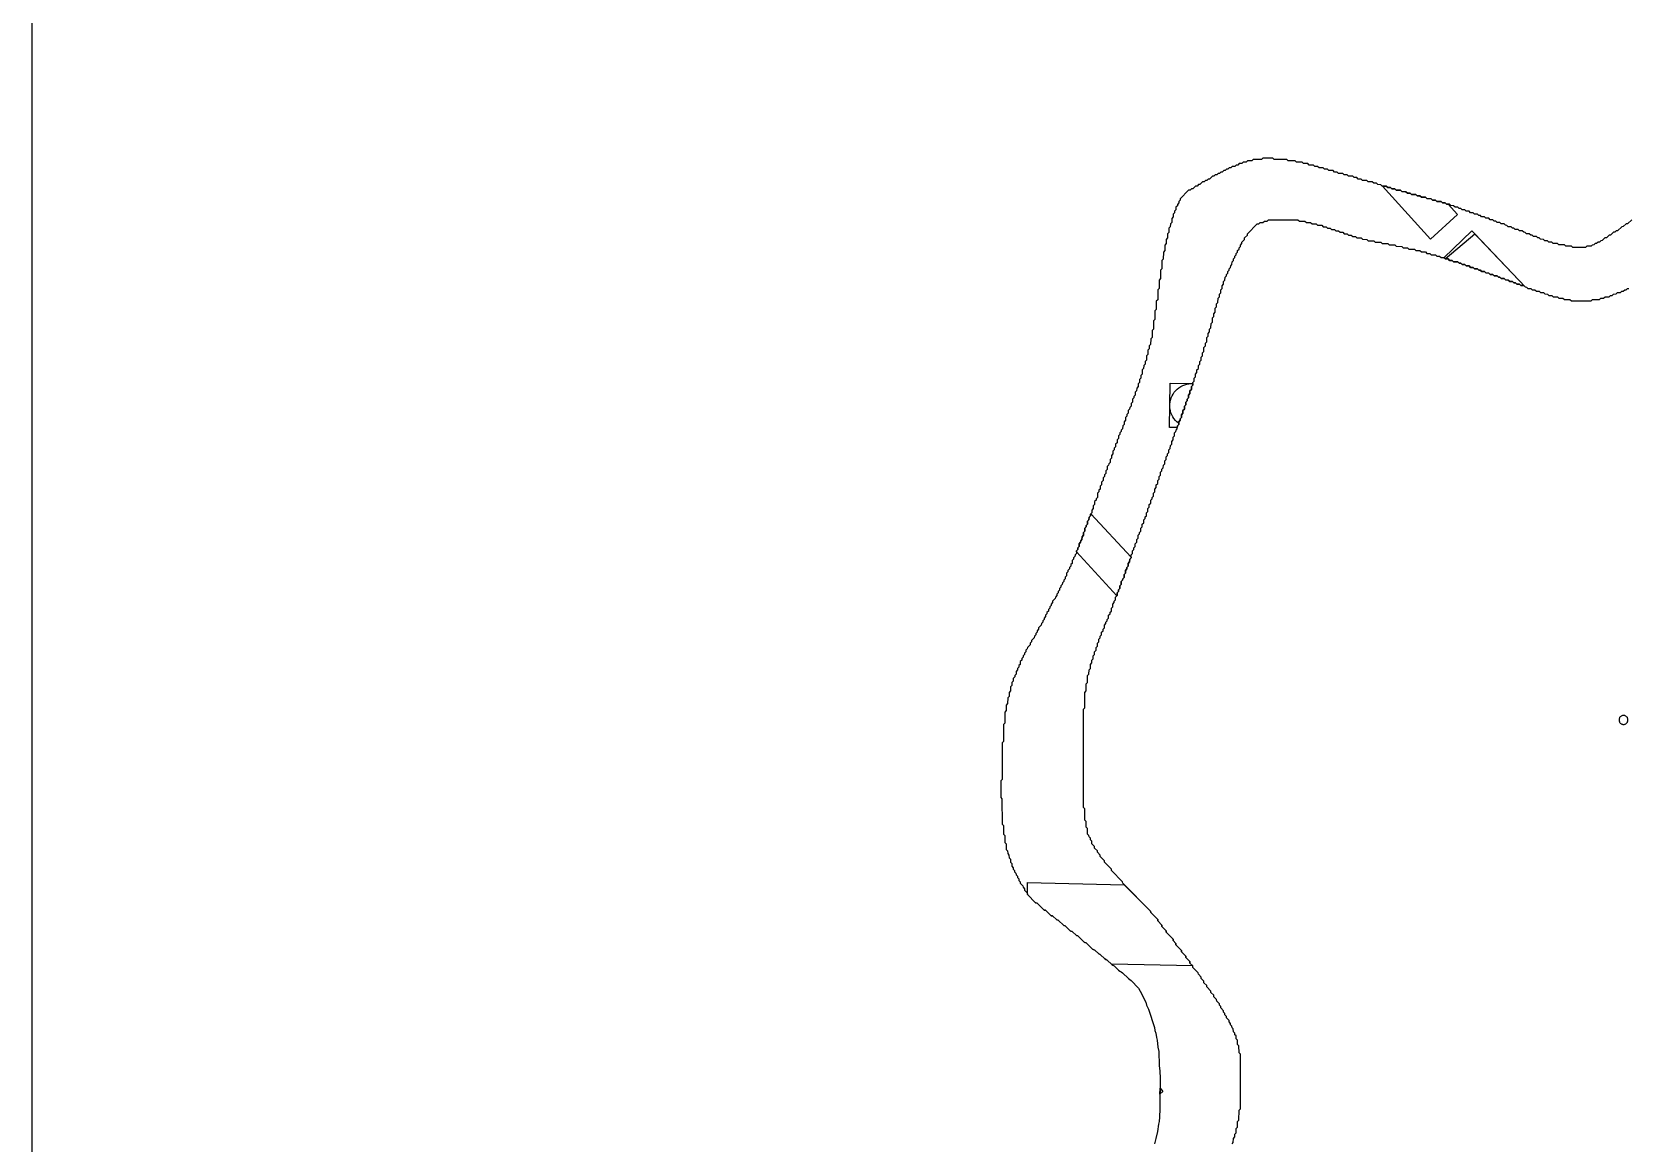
# Model space of a CAD drawing. Header units: millimetres. Extents: x 0 to 1219, y 0 to 1240.
# Drawn here: x 0 to 569, y 424 to 820 of the extents above; entities that cross this region are included whole.
import ezdxf

# ---------------------------------------------------------------- set-up
doc = ezdxf.new("R2010")
doc.units = ezdxf.units.MM
for name, color, linetype in [('CUT_DOWEL_3.2', 2, 'Continuous'), ('CUT_OUTER', 1, 'Continuous'), ('ENGRAVE_BLDG_BOX', 5, 'Continuous'), ('ENGRAVE_BLDG_FOOTPRINT', 8, 'Continuous'), ('ENGRAVE_NEXT', 3, 'Continuous'), ('SHEET_EDGE', 7, 'Continuous')]:
    doc.layers.add(name, color=color, linetype=linetype)

msp = doc.modelspace()

# ---------------------------------------------------------------- linework, layer by layer
at = {"layer": 'CUT_DOWEL_3.2'}
msp.add_lwpolyline([(569.18, 574.69), (569.17, 574.9), (569.13, 575.1), (569.06, 575.3), (568.97, 575.49), (568.85, 575.66), (568.71, 575.82), (568.55, 575.96), (568.38, 576.07), (568.19, 576.17), (568, 576.23), (567.79, 576.27), (567.58, 576.29), (567.37, 576.27), (567.17, 576.23), (566.97, 576.17), (566.78, 576.07), (566.61, 575.96), (566.45, 575.82), (566.31, 575.66), (566.2, 575.49), (566.1, 575.3), (566.04, 575.1), (565.99, 574.9), (565.98, 574.69), (565.99, 574.48), (566.04, 574.27), (566.1, 574.07), (566.2, 573.89), (566.31, 573.71), (566.45, 573.56), (566.61, 573.42), (566.78, 573.3), (566.97, 573.21), (567.17, 573.14), (567.37, 573.1), (567.58, 573.09), (567.79, 573.1), (568, 573.14), (568.19, 573.21), (568.38, 573.3), (568.55, 573.42), (568.71, 573.56), (568.85, 573.71), (568.97, 573.89), (569.06, 574.07), (569.13, 574.27), (569.17, 574.48), (569.18, 574.69)], close=True, dxfattribs=at)
at = {"layer": 'CUT_OUTER'}
msp.add_lwpolyline([(570.5, 753.02), (569, 751.54), (568.5, 751.52), (567.5, 750.54), (567, 750.52), (565.5, 749.04), (565, 749.02), (564.5, 748.54), (564, 748.52), (563, 747.54), (562.5, 747.52), (561.5, 746.54), (560.96, 746.5), (560, 745.55), (559.5, 745.53), (559, 745.05), (558.5, 745.03), (558, 744.55), (557.5, 744.53), (557, 744.05), (556.44, 744), (556, 743.56), (554.5, 743.53), (554, 743.06), (549.5, 743.06), (549, 743.53), (547, 743.55), (546.5, 744.02), (544.5, 744.05), (544, 744.52), (542.5, 744.55), (542, 745.02), (541, 745.04), (540.5, 745.52), (539.5, 745.54), (539, 746.02), (538, 746.04), (537.54, 746.5), (537, 746.54), (536.5, 747.02), (535.5, 747.04), (535.04, 747.5), (534.5, 747.53), (534, 748.02), (533, 748.04), (532.54, 748.5), (532, 748.53), (531.5, 749.02), (530.5, 749.03), (530, 749.52), (529, 749.54), (528.53, 750), (528, 750.03), (527.5, 750.52), (526.5, 750.53), (526.03, 751), (525.5, 751.03), (525, 751.52), (524, 751.53), (523.5, 752.02), (522.5, 752.03), (522.03, 752.5), (521.5, 752.53), (521, 753.02), (520, 753.03), (519.5, 753.52), (518.5, 753.53), (518, 754.02), (517, 754.03), (516.53, 754.5), (516, 754.53), (515.5, 755.02), (514.5, 755.03), (514, 755.52), (513, 755.53), (512.5, 756.02), (511.5, 756.03), (511, 756.52), (510, 756.53), (509.53, 757), (509, 757.03), (508.5, 757.51), (507.5, 757.53), (507, 758.01), (506, 758.03), (505.5, 758.51), (504.5, 758.53), (504, 759.01), (503, 759.03), (502.5, 759.51), (501, 759.53), (500.5, 760.01), (499.5, 760.03), (499, 760.51), (497.5, 760.53), (497, 761.01), (495.5, 761.03), (495, 761.51), (494, 761.53), (493.5, 762.01), (492, 762.03), (491.5, 762.51), (490.5, 762.53), (490, 763.01), (488.5, 763.03), (488, 763.51), (486.5, 763.53), (486, 764.01), (485, 764.03), (484.5, 764.51), (483.5, 764.52), (483, 765.01), (481.5, 765.03), (481, 765.51), (480, 765.53), (479.5, 766.01), (478.5, 766.02), (478, 766.51), (476.5, 766.53), (476, 767.01), (474.5, 767.03), (474, 767.51), (473, 767.53), (472.5, 768.01), (471.5, 768.02), (471, 768.51), (469.5, 768.53), (469, 769.01), (468, 769.02), (467.5, 769.51), (466, 769.53), (465.5, 770.01), (464.5, 770.02), (464, 770.51), (462.5, 770.53), (462, 771.01), (461, 771.02), (460.5, 771.51), (459, 771.53), (458.5, 772.01), (457.5, 772.02), (457, 772.51), (455.5, 772.52), (455, 773.01), (453.5, 773.02), (453, 773.51), (451, 773.52), (450.5, 774.01), (448, 774.02), (447.5, 774.51), (443, 774.52), (442.5, 775.01), (439, 775.01), (438.5, 774.52), (435.5, 774.51), (435, 774.02), (433.5, 774.01), (433, 773.52), (432, 773.51), (431.5, 773.02), (430.5, 773.01), (430, 772.52), (429.48, 772.5), (429, 772.02), (428, 772.01), (427.5, 771.52), (427, 771.51), (426.5, 771.02), (426, 771.01), (425.5, 770.52), (425, 770.51), (424.5, 770.02), (424, 770.01), (423.5, 769.52), (422.98, 769.5), (422.5, 769.02), (422, 769.01), (421.5, 768.52), (421, 768.51), (420, 767.53), (419.5, 767.52), (419, 767.02), (418.5, 767.02), (418, 766.52), (417.5, 766.51), (416.5, 765.53), (416, 765.52), (415.5, 765.02), (414.98, 765), (414, 764.03), (413.5, 764.02), (413, 763.52), (412.5, 763.51), (409.5, 760.52), (409.48, 760), (408.99, 759.5), (408.98, 759), (408.49, 758.5), (408.48, 758), (407.99, 757.5), (407.97, 756.5), (407.5, 756.03), (407.47, 755.5), (406.99, 755), (406.97, 754), (406.48, 753.5), (406.47, 752), (405.98, 751.5), (405.97, 750.5), (405.48, 750), (405.47, 748.5), (404.98, 748), (404.96, 746.5), (404.48, 746), (404.46, 744.5), (403.98, 744), (403.96, 742), (403.48, 741.5), (403.46, 739), (402.98, 738.5), (402.96, 735.5), (402.48, 735), (402.46, 732), (401.98, 731.5), (401.96, 728.5), (401.48, 728), (401.46, 724.5), (400.98, 724), (400.96, 721), (400.48, 720.5), (400.46, 717.5), (399.98, 717), (399.96, 714), (399.48, 713.5), (399.46, 711), (398.98, 710.5), (398.96, 708.5), (398.48, 708), (398.46, 707), (397.98, 706.5), (397.96, 705), (397.48, 704.5), (397.46, 703), (396.98, 702.5), (396.96, 701.5), (396.48, 701), (396.46, 700), (395.98, 699.5), (395.96, 698), (395.48, 697.5), (395.46, 696.5), (394.98, 696), (394.96, 695), (394.48, 694.5), (394.46, 693.5), (393.98, 693), (393.96, 692), (393.48, 691.5), (393.46, 690.5), (393, 690.04), (392.97, 689.5), (392.48, 689), (392.47, 688), (391.98, 687.5), (391.96, 686.5), (391.5, 686.04), (391.47, 685.5), (390.98, 685), (390.96, 684), (390.5, 683.54), (390.47, 683), (389.98, 682.5), (389.97, 681.5), (389.48, 681), (389.47, 680), (388.98, 679.5), (388.96, 678.5), (388.5, 678.04), (388.47, 677.5), (387.98, 677), (387.97, 676.5), (387.48, 676), (387.47, 675), (386.98, 674.5), (386.97, 673.5), (386.48, 673), (386.46, 672), (386, 671.54), (385.97, 671), (385.48, 670.5), (385.47, 669.5), (384.98, 669), (384.97, 668), (384.48, 667.5), (384.46, 666.5), (384, 666.04), (383.97, 665.5), (383.48, 665), (383.47, 664), (382.98, 663.5), (382.96, 662.5), (382.5, 662.04), (382.47, 661.5), (381.98, 661), (381.97, 660), (381.48, 659.5), (381.47, 658.5), (380.98, 658), (380.96, 657), (380.5, 656.54), (380.47, 656), (379.98, 655.5), (379.96, 654), (379.5, 653.54), (379.47, 653), (378.98, 652.5), (378.97, 651.5), (378.48, 651), (378.46, 650), (377.98, 649.5), (377.96, 648.5), (377.5, 648.04), (377.47, 647.5), (376.98, 647), (376.96, 646), (376.48, 645.5), (376.46, 644.5), (376, 644.04), (375.97, 643.5), (375.48, 643), (375.46, 642), (374.98, 641.5), (374.96, 640.5), (374.48, 640), (374.46, 639), (374, 638.54), (373.96, 638), (373.48, 637.5), (373.46, 636.5), (373, 636.04), (372.96, 635.5), (372.48, 635), (372.46, 634), (372, 633.54), (371.96, 633), (371.48, 632.5), (371.47, 632), (370.98, 631.5), (370.96, 630.5), (370.5, 630.04), (370.46, 629.5), (369.98, 629), (369.96, 628.5), (369.48, 628), (369.47, 627.5), (368.98, 627), (368.96, 626), (368.5, 625.54), (368.46, 625), (367.98, 624.5), (367.96, 624), (367.48, 623.5), (367.46, 623), (366.98, 622.5), (366.96, 622), (366.48, 621.5), (366.46, 621), (365.98, 620.5), (365.96, 620), (365.48, 619.5), (365.46, 619), (364.98, 618.5), (364.96, 618), (363.98, 617), (363.97, 616.5), (363.48, 616), (363.47, 615.5), (362.98, 615), (362.97, 614.5), (362.48, 614), (362.47, 613.5), (361.98, 613), (361.97, 612.5), (361.48, 612), (361.47, 611.5), (360.98, 611), (360.96, 610.5), (360.48, 610), (360.46, 609.5), (359.98, 609), (359.96, 608.5), (358.98, 607.5), (358.97, 607), (358.48, 606.5), (358.47, 606), (357.98, 605.5), (357.96, 605), (357.48, 604.5), (357.46, 604), (356.5, 603.03), (356.47, 602.5), (355.98, 602), (355.96, 601.5), (354.98, 600.5), (354.97, 600), (354.48, 599.5), (354.47, 599), (353.98, 598.5), (353.97, 598), (353.48, 597.5), (353.47, 597), (353, 596.53), (352.97, 596), (352.48, 595.5), (352.46, 594.5), (352, 594.04), (351.96, 593.5), (351.48, 593), (351.47, 592.5), (350.98, 592), (350.96, 591), (350.5, 590.54), (350.47, 590), (349.98, 589.5), (349.96, 588.5), (349.48, 588), (349.46, 587), (348.98, 586.5), (348.96, 585), (348.48, 584.5), (348.46, 583), (347.98, 582.5), (347.96, 580.5), (347.48, 580), (347.46, 578), (346.98, 577.5), (346.95, 573.5), (346.48, 573), (346.45, 567), (345.98, 566.5), (345.95, 553.5), (345.48, 553), (345.47, 547), (345.94, 546.5), (345.97, 537.5), (346.44, 537), (346.47, 534), (346.94, 533.5), (346.97, 531), (347.44, 530.5), (347.47, 528.5), (347.94, 528), (347.97, 527), (348.43, 526.5), (348.46, 525.5), (348.93, 525), (348.96, 524), (349.43, 523.5), (349.46, 522.5), (349.93, 522), (349.96, 521.5), (350.43, 521), (350.45, 520.5), (350.92, 520), (350.95, 519.5), (351.42, 519), (351.45, 518.5), (351.92, 518), (352, 517.42), (352.42, 517), (352.45, 516.5), (353.4, 515.5), (353.44, 515), (353.91, 514.5), (353.95, 514), (354.9, 513), (355, 512.42), (357.91, 509.5), (358, 509.42), (358.5, 509.36), (360.88, 507), (361, 506.91), (361.5, 506.83), (363.36, 505), (363.5, 504.89), (364, 504.81), (365.5, 503.38), (366, 503.28), (368, 501.36), (368.5, 501.25), (370.3, 499.5), (370.5, 499.35), (371, 499.22), (372.5, 497.83), (373, 497.69), (375.26, 495.5), (375.5, 495.31), (376, 495.15), (378.22, 493), (378.5, 492.78), (379, 492.61), (380.5, 491.25), (381, 491.06), (382.65, 489.5), (383, 489.22), (383.5, 489), (385.1, 487.5), (385.5, 487.19), (386, 486.95), (387.54, 485.5), (388, 485.14), (388.5, 484.87), (388.91, 484.5), (391, 482.45), (392, 481.73), (392.5, 481.27), (394.17, 479.5), (394.58, 479), (395.19, 478), (397.19, 474), (397.52, 473), (398.19, 471.5), (400.31, 465), (400.49, 464), (400.79, 463), (401, 461.5), (401.27, 460.5), (401.51, 458), (401.82, 456.5), (401.96, 451.5), (402.29, 449.5), (402.35, 447), (402.22, 436), (402.1, 433), (401.95, 431.5), (401.73, 430.5), (401.38, 428), (400.83, 425.5), (400.28, 423.5)], dxfattribs=at)
at = {"layer": 'ENGRAVE_BLDG_BOX'}
for points in [[(508.43, 754.87), (498.81, 746.13), (481.65, 765.03), (483, 765.01), (483.5, 764.52), (484.5, 764.51), (485, 764.03), (486, 764.01), (486.5, 763.53), (488, 763.51), (488.5, 763.03), (490, 763.01), (490.5, 762.53), (491.5, 762.51), (492, 762.03), (493.5, 762.01), (494, 761.53), (495, 761.51), (495.5, 761.03), (497, 761.01), (497.5, 760.53), (499, 760.51), (499.5, 760.03), (500.5, 760.01), (501, 759.53), (502.5, 759.51), (503, 759.03), (504, 759.01), (504.5, 758.53), (505.11, 758.52), (508.43, 754.87)], [(513.49, 749.04), (532.69, 729.02), (532.5, 729.03), (532, 729.52), (531, 729.53), (530.5, 730.02), (529.5, 730.03), (529.03, 730.5), (528.5, 730.53), (528, 731.02), (527, 731.03), (526.5, 731.52), (525.5, 731.53), (525, 732.02), (524, 732.03), (523.53, 732.5), (523, 732.53), (522.5, 733.02), (521.5, 733.03), (521, 733.52), (520, 733.53), (519.5, 734.02), (518.5, 734.03), (518, 734.52), (517, 734.53), (516.53, 735), (516, 735.03), (515.5, 735.52), (514.5, 735.53), (514, 736.02), (513, 736.03), (512.5, 736.52), (511.5, 736.53), (511, 737.02), (510, 737.03), (509.53, 737.5), (509, 737.53), (508.5, 738.02), (507, 738.03), (506.5, 738.52), (505.5, 738.53), (505, 739.02), (504, 739.03), (503.53, 739.48), (513.49, 749.04)], [(405.7, 678.93), (405.88, 694.71), (413.98, 694.62), (413.97, 694), (413.48, 693.5), (413.47, 692.5), (412.98, 692), (412.97, 691), (412.48, 690.5), (412.47, 689.5), (412, 689.03), (411.97, 688.5), (411.48, 688), (411.47, 687), (410.98, 686.5), (410.97, 685.5), (410.48, 685), (410.47, 684), (409.98, 683.5), (409.97, 682.5), (409.5, 682.03), (409.47, 681.5), (408.98, 681), (408.97, 680), (408.48, 679.5), (408.47, 678.9), (405.7, 678.93)], [(372.47, 634.6), (372.48, 635), (372.96, 635.5), (373, 636.04), (373.46, 636.5), (373.48, 637.5), (373.96, 638), (374, 638.54), (374.46, 639), (374.48, 640), (374.96, 640.5), (374.98, 641.5), (375.46, 642), (375.48, 643), (375.97, 643.5), (376, 644.04), (376.46, 644.5), (376.48, 645.5), (376.96, 646), (376.98, 647), (377.47, 647.5), (377.5, 648.04), (377.63, 648.17), (391.97, 632.65), (391.97, 632.5), (391.48, 632), (391.47, 631), (390.98, 630.5), (390.97, 629.5), (390.5, 629.03), (390.47, 628.5), (389.98, 628), (389.97, 627), (389.48, 626.5), (389.47, 625.5), (389, 625.03), (388.97, 624.5), (388.48, 624), (388.47, 623), (387.98, 622.5), (387.97, 621.5), (387.5, 621.04), (387.47, 620.5), (386.98, 620), (386.97, 619), (386.92, 618.95), (372.47, 634.6)], [(384.98, 487.62), (383.5, 489), (383, 489.22), (382.65, 489.5), (381, 491.06), (380.5, 491.25), (379, 492.61), (378.5, 492.78), (378.22, 493), (376, 495.15), (375.5, 495.31), (375.26, 495.5), (373, 497.69), (372.5, 497.83), (371, 499.22), (370.5, 499.35), (370.3, 499.5), (368.5, 501.25), (368, 501.36), (366, 503.28), (365.5, 503.38), (364, 504.81), (363.5, 504.89), (363.36, 505), (361.5, 506.83), (361, 506.91), (360.88, 507), (358.5, 509.36), (358, 509.42), (357.91, 509.5), (355, 512.42), (355, 512.43), (355.09, 516.69), (389.55, 515.92), (398.96, 506.5), (399, 505.97), (401.46, 503.5), (401.48, 503), (402.96, 501.5), (402.98, 501), (404.46, 499.5), (404.48, 499), (406.96, 496.5), (406.98, 496), (407.96, 495), (407.98, 494.5), (409.96, 492.5), (409.98, 492), (411.46, 490.5), (411.5, 489.97), (412.96, 488.5), (412.98, 488), (413.96, 487), (413.96, 486.97), (384.98, 487.62)], [(403.34, 442.16), (402.28, 441.27), (402.3, 443.4), (403.34, 442.16)]]:
    msp.add_lwpolyline(points, close=True, dxfattribs=at)
at = {"layer": 'ENGRAVE_BLDG_FOOTPRINT'}
for points in [[(508.43, 754.87), (498.81, 746.13), (481.65, 765.03), (483, 765.01), (483.5, 764.52), (484.5, 764.51), (485, 764.03), (486, 764.01), (486.5, 763.53), (488, 763.51), (488.5, 763.03), (490, 763.01), (490.5, 762.53), (491.5, 762.51), (492, 762.03), (493.5, 762.01), (494, 761.53), (495, 761.51), (495.5, 761.03), (497, 761.01), (497.5, 760.53), (499, 760.51), (499.5, 760.03), (500.5, 760.01), (501, 759.53), (502.5, 759.51), (503, 759.03), (504, 759.01), (504.5, 758.53), (505.11, 758.52), (508.43, 754.87)], [(514.55, 747.94), (532.69, 729.02), (532.5, 729.03), (532, 729.52), (531, 729.53), (530.5, 730.02), (529.5, 730.03), (529.03, 730.5), (528.5, 730.53), (528, 731.02), (527, 731.03), (526.5, 731.52), (525.5, 731.53), (525, 732.02), (524, 732.03), (523.53, 732.5), (523, 732.53), (522.5, 733.02), (521.5, 733.03), (521, 733.52), (520, 733.53), (519.5, 734.02), (518.5, 734.03), (518, 734.52), (517, 734.53), (516.53, 735), (516, 735.03), (515.5, 735.52), (514.5, 735.53), (514, 736.02), (513, 736.03), (512.5, 736.52), (511.5, 736.53), (511, 737.02), (510, 737.03), (509.53, 737.5), (509, 737.53), (508.5, 738.02), (507, 738.03), (506.5, 738.52), (505.5, 738.53), (505, 739.02), (504, 739.03), (503.97, 739.06), (514.55, 747.94)], [(408.9, 680.44), (408.31, 680.94), (407.76, 681.49), (407.28, 682.1), (406.86, 682.75), (406.5, 683.44), (406.21, 684.16), (405.99, 684.9), (405.85, 685.66), (405.78, 686.44), (405.79, 687.21), (405.88, 687.98), (406.04, 688.74), (406.27, 689.48), (406.58, 690.19), (406.95, 690.87), (407.39, 691.51), (407.89, 692.1), (408.44, 692.65), (409.05, 693.13), (409.69, 693.55), (410.38, 693.91), (411.1, 694.2), (411.85, 694.42), (412.61, 694.56), (413.38, 694.63), (413.98, 694.62), (413.97, 694), (413.48, 693.5), (413.47, 692.5), (412.98, 692), (412.97, 691), (412.48, 690.5), (412.47, 689.5), (412, 689.03), (411.97, 688.5), (411.48, 688), (411.47, 687), (410.98, 686.5), (410.97, 685.5), (410.48, 685), (410.47, 684), (409.98, 683.5), (409.97, 682.5), (409.5, 682.03), (409.47, 681.5), (408.98, 681), (408.97, 680.39), (408.9, 680.44)], [(391.97, 632.65), (391.97, 632.5), (391.48, 632), (391.47, 631), (390.98, 630.5), (390.97, 629.5), (390.5, 629.03), (390.47, 628.5), (389.98, 628), (389.97, 627), (389.48, 626.5), (389.47, 625.5), (389, 625.03), (388.97, 624.5), (388.48, 624), (388.47, 623), (387.98, 622.5), (387.97, 621.5), (387.5, 621.04), (387.47, 620.5), (386.98, 620), (386.97, 619), (386.92, 618.95), (372.47, 634.6), (372.48, 635), (372.96, 635.5), (373, 636.04), (373.46, 636.5), (373.48, 637.5), (373.96, 638), (374, 638.54), (374.46, 639), (374.48, 640), (374.96, 640.5), (374.98, 641.5), (375.46, 642), (375.48, 643), (375.97, 643.5), (376, 644.04), (376.46, 644.5), (376.48, 645.5), (376.96, 646), (376.98, 647), (377.47, 647.5), (377.5, 648.04), (377.63, 648.17), (391.97, 632.65)], [(389.55, 515.92), (398.96, 506.5), (399, 505.97), (401.46, 503.5), (401.48, 503), (402.96, 501.5), (402.98, 501), (404.46, 499.5), (404.48, 499), (406.96, 496.5), (406.98, 496), (407.96, 495), (407.98, 494.5), (409.96, 492.5), (409.98, 492), (411.46, 490.5), (411.5, 489.97), (412.96, 488.5), (412.98, 488), (413.96, 487), (413.96, 486.97), (384.98, 487.62), (383.5, 489), (383, 489.22), (382.65, 489.5), (381, 491.06), (380.5, 491.25), (379, 492.61), (378.5, 492.78), (378.22, 493), (376, 495.15), (375.5, 495.31), (375.26, 495.5), (373, 497.69), (372.5, 497.83), (371, 499.22), (370.5, 499.35), (370.3, 499.5), (368.5, 501.25), (368, 501.36), (366, 503.28), (365.5, 503.38), (364, 504.81), (363.5, 504.89), (363.36, 505), (361.5, 506.83), (361, 506.91), (360.88, 507), (358.5, 509.36), (358, 509.42), (357.91, 509.5), (355, 512.42), (355, 512.43), (355.09, 516.69), (389.55, 515.92)], [(403.34, 442.16), (402.28, 441.27), (402.3, 443.4), (403.34, 442.16)]]:
    msp.add_lwpolyline(points, close=True, dxfattribs=at)
at = {"layer": 'ENGRAVE_NEXT'}
msp.add_lwpolyline([(428, 423.56), (428.44, 424), (428.47, 425.5), (428.94, 426), (428.97, 427), (429.44, 427.5), (429.47, 429), (429.94, 429.5), (429.97, 431.5), (430.44, 432), (430.47, 435.5), (430.94, 436), (430.94, 455.5), (430.47, 456), (430.43, 458.5), (429.97, 459), (429.93, 460.5), (429.47, 461), (429.44, 462), (429, 462.44), (428.94, 463), (428.47, 463.5), (428.44, 464.5), (428, 464.94), (427.94, 465.5), (427.47, 466), (427.45, 466.5), (426.97, 467), (426.94, 467.5), (425.97, 468.5), (425.95, 469), (425.47, 469.5), (425.45, 470), (424.97, 470.5), (424.95, 471), (423.97, 472), (423.95, 472.5), (423.47, 473), (423.45, 473.5), (422.5, 474.46), (422.45, 475), (421.47, 476), (421.46, 476.5), (420.47, 477.5), (420.46, 478), (419, 479.47), (418.96, 480), (417.98, 481), (417.96, 481.5), (416.98, 482.5), (416.96, 483), (415.98, 484), (415.96, 484.5), (414, 486.47), (413.96, 487), (412.98, 488), (412.96, 488.5), (411.5, 489.97), (411.46, 490.5), (409.98, 492), (409.96, 492.5), (407.98, 494.5), (407.96, 495), (406.98, 496), (406.96, 496.5), (404.48, 499), (404.46, 499.5), (402.98, 501), (402.96, 501.5), (401.48, 503), (401.46, 503.5), (399, 505.97), (398.96, 506.5), (389, 516.47), (388.96, 517), (385, 520.97), (384.96, 521.5), (382.5, 523.97), (382.46, 524.5), (381, 525.97), (380.96, 526.5), (379.98, 527.5), (379.96, 528), (378.98, 529), (378.96, 529.5), (377.98, 530.5), (377.96, 531.5), (377.5, 531.96), (377.47, 532.5), (376.98, 533), (376.97, 533.5), (376.48, 534), (376.46, 536), (375.98, 536.5), (375.96, 538.5), (375.48, 539), (375.46, 543), (374.98, 543.5), (374.98, 578.5), (375.46, 579), (375.48, 584.5), (375.96, 585), (375.98, 587.5), (376.46, 588), (376.48, 590.5), (376.96, 591), (376.98, 592.5), (377.46, 593), (377.48, 594.5), (377.97, 595), (377.98, 596), (378.47, 596.5), (378.48, 597.5), (378.97, 598), (378.98, 599), (379.47, 599.5), (379.48, 600.5), (379.97, 601), (379.98, 602), (380.47, 602.5), (380.48, 603.5), (380.97, 604), (381, 604.54), (381.46, 605), (381.48, 606), (381.97, 606.5), (382, 607.04), (382.46, 607.5), (382.48, 608.5), (382.97, 609), (382.98, 609.5), (383.47, 610), (383.5, 610.54), (383.96, 611), (383.98, 612), (384.47, 612.5), (384.5, 613.04), (384.96, 613.5), (384.98, 614.5), (385.47, 615), (385.48, 616), (385.97, 616.5), (386, 617.04), (386.47, 617.5), (386.48, 618.5), (386.97, 619), (386.98, 620), (387.47, 620.5), (387.5, 621.04), (387.97, 621.5), (387.98, 622.5), (388.47, 623), (388.48, 624), (388.97, 624.5), (389, 625.03), (389.47, 625.5), (389.48, 626.5), (389.97, 627), (389.98, 628), (390.47, 628.5), (390.5, 629.03), (390.97, 629.5), (390.98, 630.5), (391.47, 631), (391.48, 632), (391.97, 632.5), (391.98, 633.5), (392.47, 634), (392.48, 635), (392.97, 635.5), (393, 636.03), (393.47, 636.5), (393.48, 637.5), (393.97, 638), (393.98, 639), (394.47, 639.5), (394.48, 640.5), (394.97, 641), (395, 641.53), (395.47, 642), (395.48, 643), (395.97, 643.5), (395.98, 644.5), (396.47, 645), (396.48, 646), (396.97, 646.5), (397, 647.03), (397.47, 647.5), (397.48, 648.5), (397.97, 649), (397.98, 650), (398.47, 650.5), (398.48, 651.5), (398.97, 652), (398.98, 653), (399.47, 653.5), (399.5, 654.03), (399.97, 654.5), (399.98, 655.5), (400.47, 656), (400.48, 657), (400.97, 657.5), (400.98, 658.5), (401.47, 659), (401.48, 660), (401.97, 660.5), (401.98, 661.5), (402.47, 662), (402.48, 663), (402.97, 663.5), (403, 664.03), (403.47, 664.5), (403.48, 665.5), (403.97, 666), (403.98, 667), (404.47, 667.5), (404.48, 668.5), (404.97, 669), (405, 669.53), (405.47, 670), (405.48, 671), (405.97, 671.5), (405.98, 672.5), (406.47, 673), (406.48, 674), (406.97, 674.5), (406.98, 675.5), (407.47, 676), (407.48, 677), (407.97, 677.5), (408, 678.03), (408.47, 678.5), (408.48, 679.5), (408.97, 680), (408.98, 681), (409.47, 681.5), (409.5, 682.03), (409.97, 682.5), (409.98, 683.5), (410.47, 684), (410.48, 685), (410.97, 685.5), (410.98, 686.5), (411.47, 687), (411.48, 688), (411.97, 688.5), (412, 689.03), (412.47, 689.5), (412.48, 690.5), (412.97, 691), (412.98, 692), (413.47, 692.5), (413.48, 693.5), (413.97, 694), (413.98, 695), (414.47, 695.5), (414.48, 696.5), (414.97, 697), (414.98, 698), (415.47, 698.5), (415.48, 699.5), (415.97, 700), (415.98, 701), (416.47, 701.5), (416.48, 702.5), (416.97, 703), (416.98, 704), (417.47, 704.5), (417.48, 705.5), (417.96, 706), (417.98, 707.5), (418.47, 708), (418.48, 709), (418.96, 709.5), (418.98, 711), (419.47, 711.5), (419.48, 712.5), (419.97, 713), (419.98, 714), (420.46, 714.5), (420.48, 716), (420.96, 716.5), (420.98, 718), (421.47, 718.5), (421.48, 719.5), (421.96, 720), (421.98, 721.5), (422.47, 722), (422.48, 723), (422.96, 723.5), (422.98, 725), (423.47, 725.5), (423.48, 726.5), (423.97, 727), (423.98, 728), (424.46, 728.5), (424.48, 729.5), (424.97, 730), (424.98, 731), (425.47, 731.5), (425.48, 732.5), (425.97, 733), (425.98, 733.5), (426.47, 734), (426.48, 734.5), (426.97, 735), (426.98, 735.5), (427.46, 736), (427.5, 736.54), (427.96, 737), (427.98, 738), (428.47, 738.5), (428.5, 739.03), (428.97, 739.5), (428.98, 740), (429.47, 740.5), (429.48, 741), (429.97, 741.5), (429.98, 742), (430.47, 742.5), (430.48, 743), (430.97, 743.5), (430.98, 744), (431.47, 744.5), (431.48, 745), (432.47, 746), (432.48, 746.5), (433.47, 747.5), (433.5, 748.02), (437, 751.51), (437.5, 751.52), (438, 752.01), (439, 752.03), (439.5, 752.51), (440.5, 752.53), (441, 753.01), (451.5, 753.01), (452, 752.53), (454, 752.52), (454.5, 752.03), (456, 752.02), (456.5, 751.53), (458, 751.52), (458.5, 751.03), (460, 751.02), (460.5, 750.53), (461.5, 750.52), (462, 750.03), (463, 750.02), (463.5, 749.53), (464.5, 749.52), (465, 749.03), (466, 749.02), (466.5, 748.53), (467.5, 748.52), (468, 748.03), (469, 748.02), (469.5, 747.54), (470.5, 747.52), (471, 747.04), (472, 747.02), (472.5, 746.54), (474, 746.52), (474.5, 746.04), (476, 746.02), (476.5, 745.54), (478.5, 745.52), (479, 745.04), (481, 745.02), (481.5, 744.54), (483.5, 744.52), (484, 744.03), (486, 744.02), (486.5, 743.53), (488.5, 743.52), (489, 743.03), (490.5, 743.02), (491, 742.53), (493, 742.52), (493.5, 742.03), (495, 742.02), (495.5, 741.53), (497, 741.52), (497.5, 741.03), (498.5, 741.02), (499, 740.53), (500.5, 740.52), (501, 740.03), (502, 740.02), (502.5, 739.53), (503.5, 739.52), (504, 739.03), (505, 739.02), (505.5, 738.53), (506.5, 738.52), (507, 738.03), (508.5, 738.02), (509, 737.53), (509.53, 737.5), (510, 737.03), (511, 737.02), (511.5, 736.53), (512.5, 736.52), (513, 736.03), (514, 736.02), (514.5, 735.53), (515.5, 735.52), (516, 735.03), (516.53, 735), (517, 734.53), (518, 734.52), (518.5, 734.03), (519.5, 734.02), (520, 733.53), (521, 733.52), (521.5, 733.03), (522.5, 733.02), (523, 732.53), (523.53, 732.5), (524, 732.03), (525, 732.02), (525.5, 731.53), (526.5, 731.52), (527, 731.03), (528, 731.02), (528.5, 730.53), (529.03, 730.5), (529.5, 730.03), (530.5, 730.02), (531, 729.53), (532, 729.52), (532.5, 729.03), (533.03, 729), (533.5, 728.53), (534.5, 728.52), (535, 728.03), (536, 728.02), (536.5, 727.53), (537.5, 727.52), (538, 727.03), (539, 727.02), (539.5, 726.54), (540.5, 726.52), (541, 726.04), (542, 726.02), (542.5, 725.54), (544, 725.52), (544.5, 725.04), (546, 725.02), (546.5, 724.54), (548.5, 724.52), (549, 724.05), (556, 724.05), (556.5, 724.52), (559, 724.55), (559.5, 725.02), (560.5, 725.04), (561, 725.52), (562.5, 725.55), (562.96, 726), (563.5, 726.04), (564, 726.52), (565, 726.54), (565.5, 727.02), (566.5, 727.04), (566.96, 727.5), (567.5, 727.54), (568, 728.02), (568.5, 728.04), (569, 728.52), (569.5, 728.54)], dxfattribs=at)
at = {"layer": 'SHEET_EDGE'}
msp.add_lwpolyline([(0, 0), (1219.2, 0), (1219.2, 1219.2), (0, 1219.2)], close=True, dxfattribs=at)

doc.saveas('drawing.dxf')
